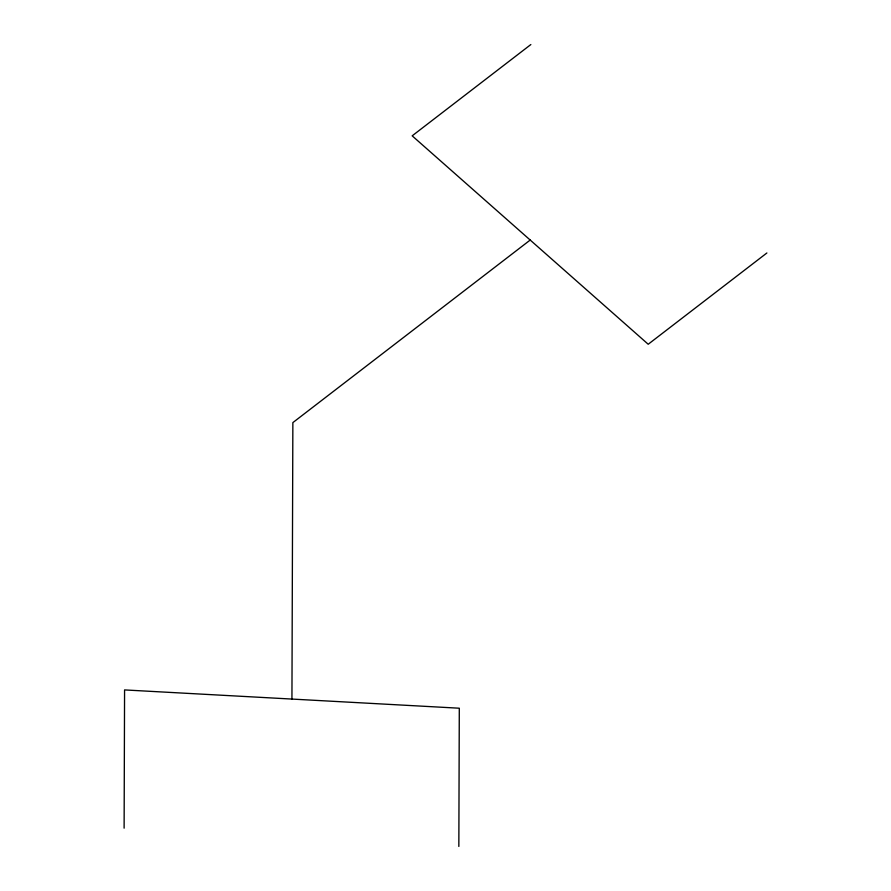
<?xml version="1.0" encoding="UTF-8"?>
<svg xmlns="http://www.w3.org/2000/svg" width="891" height="891" viewBox="0 0 891 891"><rect width="100%" height="100%" fill="white"/><g stroke="black" fill="none" stroke-linecap="round" stroke-linejoin="round"><path stroke-width="1.34" d="M124.116 828.162L124.573 689.924L459.299 708.211L458.843 846.45M291.936 699.067L292.861 422.601L530.201 240.047M530.847 44.55L412.177 135.833L648.214 344.249L766.884 252.977"/></g></svg>
